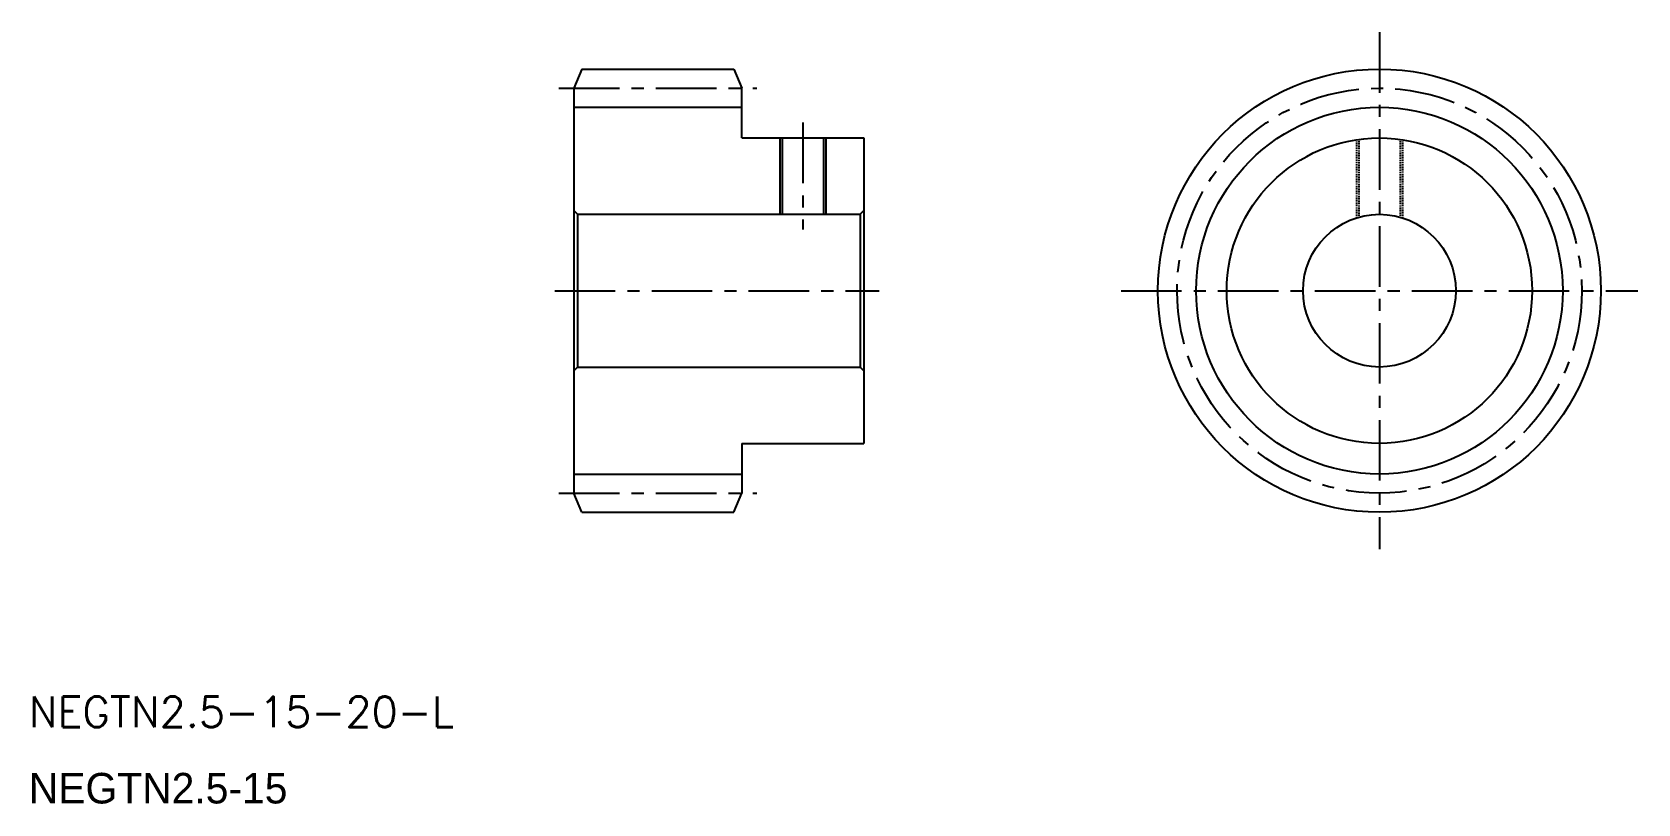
# Model space of a CAD drawing. Extents: x -52 to 159, y 103 to 204.
import ezdxf

# ---------------------------------------------------------------- set-up
doc = ezdxf.new("R2010")
doc.units = 0
doc.header["$LTSCALE"] = 0.25
doc.linetypes.add('CENTER', pattern=[50.8, 31.75, -6.35, 6.35, -6.35])
doc.linetypes.add('DASHED', pattern=[0.75, 0.5, -0.25])
doc.layers.get('0').update_dxf_attribs({"linetype": 'CONTINUOUS'})
doc.layers.add('CENTER', color=1, linetype='CENTER')
doc.styles.add('MISUMI', font='txt.shx')

msp = doc.modelspace()

# ---------------------------------------------------------------- linework, layer by layer
at = {"color": 7, "linetype": 'CONTINUOUS'}
for p, q in [((20.36, 199.51), (19.3, 197.01)), ((20.36, 199.51), (40.25, 199.51)), ((40.25, 199.51), (41.3, 197.01)), ((19.3, 197.01), (19.3, 143.98)), ((41.3, 190.5), (41.3, 197.01)), ((41.3, 190.5), (57.3, 190.5)), ((46.6, 190.5), (46.6, 180.5)), ((52, 190.5), (52, 180.5)), ((57.3, 190.5), (57.3, 150.5)), ((19.3, 181), (19.3, 160)), ((19.3, 181), (19.8, 180.5)), ((56.8, 180.5), (57.3, 181)), ((19.8, 180.5), (56.8, 180.5)), ((19.8, 180.5), (19.8, 160.5)), ((56.8, 180.5), (56.8, 160.5)), ((19.3, 172.75), (19.3, 172.75)), ((19.3, 170.5), (19.3, 170.5)), ((19.3, 160), (19.8, 160.5)), ((19.8, 160.5), (56.8, 160.5)), ((56.8, 160.5), (57.3, 160)), ((41.3, 150.5), (57.3, 150.5)), ((41.3, 150.5), (41.3, 143.98)), ((20.36, 141.48), (19.3, 143.98)), ((40.25, 141.48), (41.3, 143.98)), ((20.36, 141.48), (40.25, 141.48))]:
    msp.add_line(p, q, dxfattribs=at)
at = {"color": 3, "linetype": 'CONTINUOUS'}
for p, q in [((19.3, 194.51), (41.3, 194.51)), ((46.3, 190.5), (46.3, 180.5)), ((52.3, 190.5), (52.3, 180.5)), ((19.3, 146.48), (41.3, 146.48))]:
    msp.add_line(p, q, dxfattribs=at)
at = {"color": 3, "linetype": 'DASHED'}
for p, q in [((121.85, 190.27), (121.85, 180.04)), ((122.15, 190.31), (122.15, 180.12)), ((127.55, 190.31), (127.55, 180.12)), ((127.85, 190.27), (127.85, 180.04))]:
    msp.add_line(p, q, dxfattribs=at)
at = {"color": 7, "linetype": 'CONTINUOUS'}
for radius in [29.02, 20, 10]:
    msp.add_circle((124.85, 170.5), radius, dxfattribs=at)
at = {"color": 3, "linetype": 'CONTINUOUS'}
msp.add_circle((124.85, 170.5), 24.01, dxfattribs=at)
at = {"layer": 'CENTER', "color": 1, "linetype": 'CENTER'}
for p, q in [((124.85, 204.36), (124.85, 136.64)), ((17.34, 197.01), (43.26, 197.01)), ((49.3, 192.5), (49.3, 178.5)), ((16.8, 170.5), (59.3, 170.5)), ((90.99, 170.5), (158.71, 170.5)), ((17.34, 143.98), (43.26, 143.98))]:
    msp.add_line(p, q, dxfattribs=at)
msp.add_circle((124.85, 170.5), 26.51, dxfattribs=at)

# ---------------------------------------------------------------- texts
at = {"color": 7, "linetype": 'CONTINUOUS', "style": 'MISUMI'}
msp.add_text('NEGTN2.5-15-20-L', height=4, dxfattribs=at).set_placement((-52.11, 113.35))
at = {"color": 7, "linetype": 'CONTINUOUS'}
msp.add_text('NEGTN2.5-15', height=4, dxfattribs=at).set_placement((-52.11, 103.35))

doc.saveas('drawing.dxf')
